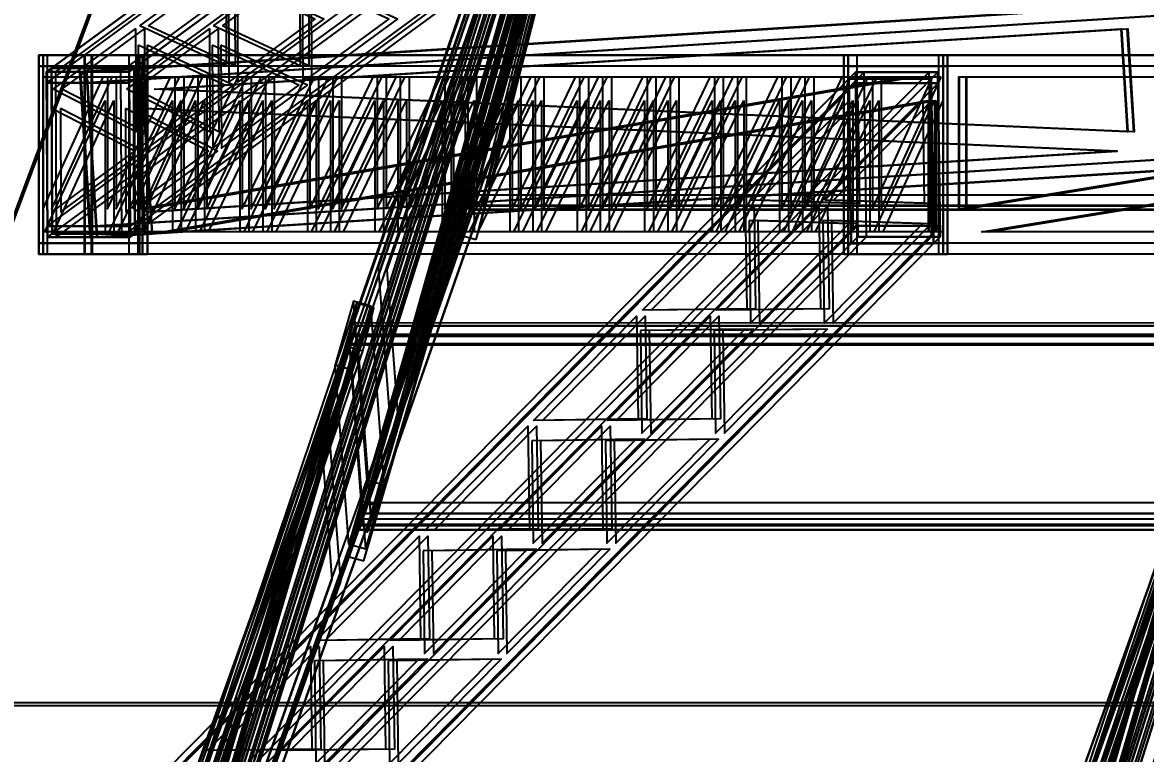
# Model space of a CAD drawing. Header units: millimetres. Extents: x -84906 to 117550, y -3000 to 338000.
# Drawn here: x -27235 to -25205, y 37006 to 38328 of the extents above; entities that cross this region are included whole.
import ezdxf

# ---------------------------------------------------------------- set-up
doc = ezdxf.new("R2010")
doc.units = ezdxf.units.MM
doc.layers.add('D-STR-DIM', color=7, linetype='Continuous', lineweight=13)
doc.layers.add('D-STR-STRC', color=7, linetype='Continuous', lineweight=25)
doc.styles.add('OpenSansCondensed-Light', font='OpenSansCondensed-Light.ttf')
doc.styles.add('TOWER_UNICODE', font='Arial Unicode.ttf')
doc.dimstyles.new('EZDXF', dxfattribs={"dimtxt": 0.25, "dimasz": 0.175, "dimexe": 0.375, "dimexo": 0.125, "dimgap": 0.1, "dimtad": 1, "dimlfac": 100, "dimzin": 12, "dimdsep": 46, "dimtxsty": 'OpenSansCondensed-Light', "dimblk": 'ARCHTICK', "dimcen": 2.5, "dimazin": 3, "dimtfac": 0.5, "dimtmove": 2, "dimatfit": 3})

# ---------------------------------------------------------------- blocks, each defined once
blk = doc.blocks.new('_ARCHTICK')
at = {"color": 0, "linetype": 'BYBLOCK', "const_width": 0.15}
blk.add_lwpolyline([(-0.5, -0.5), (0.5, 0.5)], dxfattribs=at)

msp = doc.modelspace()

# ---------------------------------------------------------------- linework, layer by layer
at = {"layer": 'D-STR-STRC'}
for points in [[(-26621.2, 37461.6), (-25802.5, 40264.8)], [(-26590.4, 37453.1), (-25771.7, 40256.3)], [(-26648.3, 37362.7), (-25829.5, 40165.9)], [(-26617.4, 37354.2), (-25798.7, 40157.4)], [(-27190.9, 38238.6), (-25236.3, 39671.9)], [(-27190.9, 38238.6), (-25236.3, 39671.9)], [(-27131.1, 38238.6), (-4260.1, 39671.9)], [(-27131.1, 38238.6), (-4260.1, 39671.9)], [(-27118.3, 38238.6), (-4247.4, 39671.9)], [(-27118.3, 38238.6), (-4247.4, 39671.9)], [(-27041.5, 38238.6), (-25086.8, 39671.9)], [(-27041.5, 38238.6), (-25086.8, 39671.9)], [(-27241.7, 35728.4), (-26004.9, 39651.3)], [(-27211, 35719.5), (-25974.2, 39642.5)], [(-27190.8, 38218.6), (-25236.1, 39652)], [(-27190.8, 38218.6), (-25236.1, 39652)], [(-27129.9, 38218.6), (-4258.9, 39652)], [(-27129.9, 38218.6), (-4258.9, 39652)], [(-27117.1, 38218.6), (-4246.1, 39652)], [(-27117.1, 38218.6), (-4246.1, 39652)], [(-27041.4, 38218.6), (-25086.7, 39652)], [(-27041.4, 38218.6), (-25086.7, 39652)], [(-26414.7, 38053.3), (-26007.7, 39655.6)], [(-26383.9, 38044.7), (-25976.9, 39647)], [(-24400.3, 39655.7), (-25637.1, 35732.8)], [(-26645, 37763.7), (-26008.9, 39605.4)], [(-26008.9, 39605.4), (-26645, 37763.7)], [(-26650.5, 37744.6), (-26014.3, 39586.2)], [(-26014.3, 39586.2), (-26650.5, 37744.6)], [(-27265, 35641), (-26028.2, 39564)], [(-24423.5, 39568.4), (-25660.3, 35645.4)], [(-27234.2, 35632.2), (-25997.4, 39555.1)], [(-26445.5, 37943.8), (-26038.5, 39546.2)], [(-26414.6, 37935.2), (-26007.7, 39537.6)], [(-27189.4, 37959.1), (-25234.8, 39392.5)], [(-27189.4, 37959.1), (-25234.8, 39392.5)], [(-27113.7, 37959.1), (-4242.8, 39392.5)], [(-27113.7, 37959.1), (-4242.8, 39392.5)], [(-27100.9, 37959.1), (-4230, 39392.5)], [(-27100.9, 37959.1), (-4230, 39392.5)], [(-27040, 37959.1), (-25085.3, 39392.5)], [(-27040, 37959.1), (-25085.3, 39392.5)], [(-27189.3, 37939.2), (-25234.7, 39372.5)], [(-27189.3, 37939.2), (-25234.7, 39372.5)], [(-27112.5, 37939.2), (-4241.5, 39372.5)], [(-27112.5, 37939.2), (-4241.5, 39372.5)], [(-27099.7, 37939.2), (-4228.7, 39372.5)], [(-27099.7, 37939.2), (-4228.7, 39372.5)], [(-27039.9, 37939.2), (-25085.2, 39372.5)], [(-27039.9, 37939.2), (-25085.2, 39372.5)], [(-25742.4, 38268.9), (-27205.1, 38268.9)], [(-27197.3, 38268.9), (-27205.1, 38268.9)], [(-25742.4, 38268.9), (-27205.1, 38268.9)], [(-27197.3, 38268.9), (-27205.1, 38268.9)], [(-8495.9, 38268.9), (-27122.4, 38268.9)], [(-27022.8, 38268.9), (-27122.4, 38268.9)], [(-8495.9, 38268.9), (-27122.4, 38268.9)], [(-27022.8, 38268.9), (-27122.4, 38268.9)], [(-8481.8, 38268.9), (-27108.4, 38268.9)], [(-27008.7, 38268.9), (-27108.4, 38268.9)], [(-8481.8, 38268.9), (-27108.4, 38268.9)], [(-27008.7, 38268.9), (-27108.4, 38268.9)], [(-25563, 38268.9), (-27025.7, 38268.9)], [(-27017.8, 38268.9), (-27025.7, 38268.9)], [(-25563, 38268.9), (-27025.7, 38268.9)], [(-27017.8, 38268.9), (-27025.7, 38268.9)], [(-25742.4, 38268.9), (-25750.2, 38268.9)], [(-25742.4, 38268.9), (-25750.2, 38268.9)], [(-25563, 38268.9), (-25570.8, 38268.9)], [(-25563, 38268.9), (-25570.8, 38268.9)], [(-28086.3, 35848.9), (-25729.3, 38237.8)], [(-28086.3, 35848.9), (-25729.3, 38237.8)], [(-27937.4, 35848.9), (-25580.4, 38237.8)], [(-27937.4, 35848.9), (-25580.4, 38237.8)], [(-25742.4, 38248.9), (-27205.1, 38248.9)], [(-25742.4, 38248.9), (-27205.1, 38248.9)], [(-27190.9, 38238.6), (-27182.4, 38244.8)], [(-27190.9, 38238.6), (-27182.4, 38244.8)], [(-27131.1, 38238.6), (-27031.7, 38244.8)], [(-27131.1, 38238.6), (-27031.7, 38244.8)], [(-8495.9, 38248.9), (-27122.4, 38248.9)], [(-8495.9, 38248.9), (-27122.4, 38248.9)], [(-27118.3, 38238.6), (-27018.9, 38244.8)], [(-27118.3, 38238.6), (-27018.9, 38244.8)], [(-8481.8, 38248.9), (-27108.4, 38248.9)], [(-8481.8, 38248.9), (-27108.4, 38248.9)], [(-27041.5, 38238.6), (-27033, 38244.8)], [(-27041.5, 38238.6), (-27033, 38244.8)], [(-25563, 38248.9), (-27025.7, 38248.9)], [(-25563, 38248.9), (-27025.7, 38248.9)], [(-25741.2, 38225.7), (-25729.3, 38237.8)], [(-25741.2, 38225.7), (-25729.3, 38237.8)], [(-25592.3, 38225.7), (-25580.4, 38237.8)], [(-25592.3, 38225.7), (-25580.4, 38237.8)], [(-28086, 35829.1), (-25729, 38217.9)], [(-28086, 35829.1), (-25729, 38217.9)], [(-27937.1, 35829.1), (-25580.1, 38217.9)], [(-27937.1, 35829.1), (-25580.1, 38217.9)], [(-26621.7, 37429.3), (-26417, 38015.7)], [(-26417, 38015.7), (-26621.7, 37429.3)], [(-26627, 37410), (-26422.4, 37996.4)], [(-26422.4, 37996.4), (-26627, 37410)], [(-26424.6, 37988.7), (-26421.7, 37997.1)], [(-26421.7, 37997.1), (-26424.2, 37989.9)], [(-28082.2, 35570.9), (-25725.3, 37959.8)], [(-28082.2, 35570.9), (-25725.3, 37959.8)], [(-27933.3, 35570.9), (-25576.4, 37959.8)], [(-27933.3, 35570.9), (-25576.4, 37959.8)], [(-28081.9, 35551.1), (-25725, 37940)], [(-28081.9, 35551.1), (-25725, 37940)], [(-27933, 35551.1), (-25576.1, 37940)], [(-27933, 35551.1), (-25576.1, 37940)], [(-27189.3, 37939.2), (-27180.8, 37945.4)], [(-27189.3, 37939.2), (-27180.8, 37945.4)], [(-27112.5, 37939.2), (-27013, 37945.4)], [(-27112.5, 37939.2), (-27013, 37945.4)], [(-27099.7, 37939.2), (-27000.3, 37945.4)], [(-27099.7, 37939.2), (-27000.3, 37945.4)], [(-27039.9, 37939.2), (-27031.4, 37945.4)], [(-27039.9, 37939.2), (-27031.4, 37945.4)], [(-25736.9, 37927.9), (-25725, 37940)], [(-25736.9, 37927.9), (-25725, 37940)], [(-25588, 37927.9), (-25576.1, 37940)], [(-25588, 37927.9), (-25576.1, 37940)], [(-25742.4, 37928.9), (-27205.1, 37928.9)], [(-25742.4, 37928.9), (-27205.1, 37928.9)], [(-8495.9, 37928.9), (-27122.4, 37928.9)], [(-8495.9, 37928.9), (-27122.4, 37928.9)], [(-8481.8, 37928.9), (-27108.4, 37928.9)], [(-8481.8, 37928.9), (-27108.4, 37928.9)], [(-25563, 37928.9), (-27025.7, 37928.9)], [(-25563, 37928.9), (-27025.7, 37928.9)], [(-25742.4, 37908.9), (-27205.1, 37908.9)], [(-27197.3, 37908.9), (-27205.1, 37908.9)], [(-25742.4, 37908.9), (-27205.1, 37908.9)], [(-27197.3, 37908.9), (-27205.1, 37908.9)], [(-8495.9, 37908.9), (-27122.4, 37908.9)], [(-27022.8, 37908.9), (-27122.4, 37908.9)], [(-8495.9, 37908.9), (-27122.4, 37908.9)], [(-27022.8, 37908.9), (-27122.4, 37908.9)], [(-8481.8, 37908.9), (-27108.4, 37908.9)], [(-27008.7, 37908.9), (-27108.4, 37908.9)], [(-8481.8, 37908.9), (-27108.4, 37908.9)], [(-27008.7, 37908.9), (-27108.4, 37908.9)], [(-25563, 37908.9), (-27025.7, 37908.9)], [(-27017.8, 37908.9), (-27025.7, 37908.9)], [(-25563, 37908.9), (-27025.7, 37908.9)], [(-27017.8, 37908.9), (-27025.7, 37908.9)], [(-25742.4, 37908.9), (-25750.2, 37908.9)], [(-25742.4, 37908.9), (-25750.2, 37908.9)], [(-25563, 37908.9), (-25570.8, 37908.9)], [(-25563, 37908.9), (-25570.8, 37908.9)], [(-28302.6, 32851.3), (-26630.5, 37820.1)], [(-28272, 32842.1), (-26599.8, 37810.9)], [(-25025.8, 37824.7), (-26697.9, 32855.9)], [(-24995.1, 37815.5), (-26667.3, 32846.7)], [(-26611.6, 37499.6), (-26636.1, 37823.5)], [(-26580.8, 37490.7), (-26605.3, 37814.7)], [(-27733.9, 34714.6), (-26632.7, 37779.3)], [(-26632.7, 37779.3), (-27733.9, 34714.6)], [(-26644.6, 37762.9), (-26637.2, 37784.1)], [(-26637.2, 37784.1), (-26644.6, 37762.9)], [(-26643.6, 37746.7), (-26632.2, 37778.5)], [(-26632.2, 37778.5), (-26643.6, 37746.7)], [(-26113.9, 34714.6), (-25012.7, 37779.3)], [(-25012.7, 37779.3), (-26113.9, 34714.6)], [(-27739.6, 34695.5), (-26638.3, 37760.3)], [(-26638.3, 37760.3), (-27739.6, 34695.5)], [(-26119.6, 34695.5), (-25018.3, 37760.3)], [(-25018.3, 37760.3), (-26119.6, 34695.5)], [(-28322.4, 32774.3), (-26650.2, 37743.2)], [(-28291.8, 32765.1), (-26619.6, 37733.9)], [(-25045.5, 37747.8), (-26717.7, 32778.9)], [(-25014.9, 37738.5), (-26687.1, 32769.7)], [(-26644.8, 37384.5), (-26669.3, 37708.4)], [(-26614.1, 37375.6), (-26638.6, 37699.6)], [(-27240.1, 35701.7), (-26615.1, 37459)], [(-26615.1, 37459), (-27240.1, 35701.7)], [(-27245.7, 35682.5), (-26620.5, 37439.8)], [(-26620.5, 37439.8), (-27245.7, 35682.5)], [(-26627, 37420.3), (-26619.8, 37440.5)], [(-26619.8, 37440.5), (-26627, 37420.3)], [(-26626.3, 37410.7), (-26623.8, 37417.9)], [(-26623.8, 37417.9), (-26626.3, 37410.7)]]:
    msp.add_lwpolyline(points, dxfattribs=at)
for points in [[(-26627, 37410), (-26015.4, 39598.7), (-25808.3, 40213.2)], [(-26627, 37410), (-25808.3, 40213.2), (-26422.4, 37996.4)], [(-26611.6, 37405.8), (-25792.9, 40209), (-26407, 37992.1)], [(-26611.6, 37405.7), (-26000, 39594.4), (-25792.9, 40208.9)], [(-26422.4, 37996.4), (-25808.3, 40213.2), (-26015.4, 39598.7)], [(-26421.7, 37997.1), (-24802.8, 37997.3), (-24189, 40212.5), (-25807.9, 40212.3)], [(-26421.7, 37997.1), (-24802.8, 37997.3), (-24189, 40212.5), (-25807.9, 40212.3)], [(-26407, 37992.1), (-25792.9, 40209), (-26000, 39594.5)], [(-26424.6, 37988.7), (-24805.7, 37988.9), (-24192, 40203.8), (-25810.9, 40203.5)], [(-26424.2, 37989.9), (-24805.3, 37990.1), (-24191.6, 40205), (-25810.4, 40204.8)], [(-26356.2, 38240.1), (-25864.3, 40016), (-26030.2, 39523.8)], [(-26340.8, 38235.8), (-25848.9, 40011.8), (-26014.8, 39519.5)], [(-27953.3, 36097.4), (-24894.3, 36097.4), (-23521, 39960.7), (-26511.5, 39960.7)], [(-27953.3, 36092.1), (-24894.3, 36092.1), (-23521, 39955.3), (-26511.5, 39955.3)], [(-24536.9, 37097.5), (-27578.1, 37097.5), (-26511.4, 39955.8), (-23520.9, 39955.8)], [(-24536.9, 37091.9), (-27578.1, 37091.9), (-26511.4, 39950.2), (-23520.9, 39950.2)], [(-26540.8, 37713.8), (-26056.5, 39447.1), (-25892.5, 39933.7)], [(-26525.4, 37709.5), (-26041.1, 39442.8), (-25877.1, 39929.4)], [(-26544.1, 37683.5), (-25894.1, 39909.3), (-26381.6, 38149.1)], [(-26528.7, 37679.3), (-25878.7, 39905), (-26366.2, 38144.8)], [(-27190.9, 38238.6), (-27189.3, 37939.2), (-25234.7, 39372.5), (-25236.3, 39671.9)], [(-27190.9, 38238.6), (-27189.3, 37939.2), (-25234.7, 39372.5), (-25236.3, 39671.9)], [(-27175, 38238.6), (-27173.4, 37939.2), (-25218.7, 39372.5), (-25220.3, 39671.9)], [(-27175, 38238.6), (-27173.4, 37939.2), (-25218.7, 39372.5), (-25220.3, 39671.9)], [(-27131.1, 38238.6), (-27112.5, 37939.2), (-4241.5, 39372.5), (-4260.1, 39671.9)], [(-27131.1, 38238.6), (-27112.5, 37939.2), (-4241.5, 39372.5), (-4260.1, 39671.9)], [(-27129.7, 38238.6), (-27111.1, 37939.2), (-4240.2, 39372.5), (-4258.8, 39671.9)], [(-27129.7, 38238.6), (-27111.1, 37939.2), (-4240.2, 39372.5), (-4258.8, 39671.9)], [(-27119.7, 38238.6), (-27101.1, 37939.2), (-4230.1, 39372.5), (-4248.7, 39671.9)], [(-27119.7, 38238.6), (-27101.1, 37939.2), (-4230.1, 39372.5), (-4248.7, 39671.9)], [(-27118.3, 38238.6), (-27099.7, 37939.2), (-4228.7, 39372.5), (-4247.4, 39671.9)], [(-27118.3, 38238.6), (-27099.7, 37939.2), (-4228.7, 39372.5), (-4247.4, 39671.9)], [(-27057.4, 38238.6), (-27055.8, 37939.2), (-25101.1, 39372.5), (-25102.7, 39671.9)], [(-27057.4, 38238.6), (-27055.8, 37939.2), (-25101.1, 39372.5), (-25102.7, 39671.9)], [(-27041.5, 38238.6), (-27039.9, 37939.2), (-25085.2, 39372.5), (-25086.8, 39671.9)], [(-27041.5, 38238.6), (-27039.9, 37939.2), (-25085.2, 39372.5), (-25086.8, 39671.9)], [(-27245.7, 35682.5), (-26645, 37763.7), (-26008.9, 39605.4)], [(-27245.7, 35682.5), (-26008.9, 39605.4), (-26620.5, 37439.8)], [(-27230.3, 35678.1), (-25993.5, 39601.1), (-26605.1, 37435.4)], [(-27230.3, 35678), (-26629.6, 37759.3), (-25993.5, 39601)], [(-26620.5, 37439.8), (-26008.9, 39605.4), (-26645, 37763.7)], [(-26605.1, 37435.4), (-25993.5, 39601.1), (-26629.6, 37759.4)], [(-26422.4, 37996.4), (-26015.4, 39598.7), (-26627, 37410)], [(-26626.3, 37410.7), (-25007.5, 37411), (-24396.1, 39598), (-26015, 39597.8)], [(-26626.3, 37410.7), (-25007.5, 37411), (-24396.1, 39598), (-26015, 39597.8)], [(-26623.8, 37417.9), (-25005, 37418.1), (-24393.6, 39605.6), (-26012.4, 39605.4)], [(-26623.8, 37417.9), (-25005, 37418.1), (-24393.6, 39605.6), (-26012.4, 39605.4)], [(-26619.8, 37440.5), (-25000.9, 37440.7), (-24389.6, 39604.7), (-26008.4, 39604.5)], [(-26619.8, 37440.5), (-25000.9, 37440.7), (-24389.6, 39604.7), (-26008.4, 39604.5)], [(-24404.3, 39609.8), (-25015.9, 37444.2), (-25641.1, 35686.9)], [(-24404.2, 39609.9), (-25641, 35686.9), (-25040.4, 37768.2)], [(-24388.9, 39605.4), (-25000.5, 37439.8), (-25625.7, 35682.5)], [(-24388.9, 39605.4), (-25625.7, 35682.5), (-25025, 37763.7)], [(-26627, 37420.3), (-25008.1, 37420.5), (-24396.9, 39583.5), (-26015.8, 39583.3)], [(-26627, 37420.3), (-25008.1, 37420.5), (-24396.9, 39583.5), (-26015.8, 39583.3)], [(-26407, 37992.1), (-26000, 39594.4), (-26611.6, 37405.7)], [(-26572.2, 37625.8), (-26083.3, 39356.8), (-26591.8, 37884.7)], [(-26407.2, 38074.6), (-26082, 39355.1), (-26570.8, 37606)], [(-26556.8, 37621.4), (-26067.9, 39352.4), (-26576.4, 37880.3)], [(-26391.8, 38070.3), (-26066.5, 39350.8), (-26555.4, 37601.7)], [(-27079.4, 36187.1), (-26115.2, 39245.4), (-26592.1, 37557.1)], [(-27064.1, 36182.7), (-26099.8, 39241), (-26576.7, 37552.7)], [(-24510.6, 39249.8), (-24987.5, 37561.4), (-25474.8, 36191.4)], [(-27138.3, 36041.5), (-26674.3, 37649), (-26183, 39071.5)], [(-24578.3, 39076), (-25533.6, 36045.9), (-25069.7, 37653.5)], [(-24563, 39071.5), (-25518.3, 36041.5), (-25054.3, 37649)], [(-27122.9, 36037), (-26659, 37644.6), (-26167.6, 39067.1)], [(-27022.7, 38321.9), (-26867.3, 38435.9), (-26866.3, 38249.2)], [(-27022.7, 38321.9), (-26867.3, 38435.9), (-26866.3, 38249.2)], [(-27006.7, 38321.9), (-26851.3, 38435.9), (-26850.3, 38249.2)], [(-27006.7, 38321.9), (-26851.3, 38435.9), (-26850.3, 38249.2)], [(-26889.2, 38321.9), (-26733.8, 38435.9), (-26732.8, 38249.2)], [(-26889.2, 38321.9), (-26733.8, 38435.9), (-26732.8, 38249.2)], [(-26873.2, 38321.9), (-26717.8, 38435.9), (-26716.8, 38249.2)], [(-26873.2, 38321.9), (-26717.8, 38435.9), (-26716.8, 38249.2)], [(-26862.4, 38406.3), (-26861.4, 38219.7), (-26706, 38333.7)], [(-26862.4, 38406.3), (-26861.4, 38219.7), (-26706, 38333.7)], [(-26846.5, 38406.3), (-26845.5, 38219.7), (-26690.1, 38333.7)], [(-26846.5, 38406.3), (-26845.5, 38219.7), (-26690.1, 38333.7)], [(-26728.9, 38406.3), (-26727.9, 38219.7), (-26572.5, 38333.7)], [(-26728.9, 38406.3), (-26727.9, 38219.7), (-26572.5, 38333.7)], [(-26713, 38406.3), (-26712, 38219.7), (-26556.6, 38333.7)], [(-26713, 38406.3), (-26712, 38219.7), (-26556.6, 38333.7)], [(-27179.4, 38207), (-27030.2, 38316.4), (-27029.2, 38129.8)], [(-27179.4, 38207), (-27030.2, 38316.4), (-27029.2, 38129.8)], [(-27163.5, 38207), (-27014.2, 38316.4), (-27013.2, 38129.8)], [(-27163.5, 38207), (-27014.2, 38316.4), (-27013.2, 38129.8)], [(-27045.9, 38207), (-26896.6, 38316.4), (-26895.7, 38129.8)], [(-27045.9, 38207), (-26896.6, 38316.4), (-26895.7, 38129.8)], [(-27030, 38207), (-26880.7, 38316.4), (-26879.7, 38129.8)], [(-27030, 38207), (-26880.7, 38316.4), (-26879.7, 38129.8)], [(-26996.4, 38207), (-25250, 38316.4), (-25238.4, 38129.8)], [(-26996.4, 38207), (-25250, 38316.4), (-25238.4, 38129.8)], [(-26995, 38207), (-25248.7, 38316.4), (-25237.1, 38129.8)], [(-26995, 38207), (-25248.7, 38316.4), (-25237.1, 38129.8)], [(-26984.9, 38207), (-25238.6, 38316.4), (-25227, 38129.8)], [(-26984.9, 38207), (-25238.6, 38316.4), (-25227, 38129.8)], [(-26983.6, 38207), (-25237.3, 38316.4), (-25225.7, 38129.8)], [(-26983.6, 38207), (-25237.3, 38316.4), (-25225.7, 38129.8)], [(-27025.3, 38286.9), (-27024.3, 38100.3), (-26868.9, 38214.2)], [(-27025.3, 38286.9), (-27024.3, 38100.3), (-26868.9, 38214.2)], [(-27009.4, 38286.9), (-27008.4, 38100.3), (-26853, 38214.2)], [(-27009.4, 38286.9), (-27008.4, 38100.3), (-26853, 38214.2)], [(-26891.8, 38286.9), (-26890.8, 38100.3), (-26735.4, 38214.2)], [(-26891.8, 38286.9), (-26890.8, 38100.3), (-26735.4, 38214.2)], [(-26875.9, 38286.9), (-26874.9, 38100.3), (-26719.5, 38214.2)], [(-26875.9, 38286.9), (-26874.9, 38100.3), (-26719.5, 38214.2)], [(-27205.1, 38268.9), (-27025.7, 38268.9), (-27025.7, 38248.9), (-27205.1, 38248.9)], [(-25742.4, 38268.9), (-25742.4, 37908.9), (-27205.1, 37908.9), (-27205.1, 38268.9)], [(-27205.1, 38268.9), (-27025.7, 38268.9), (-27025.7, 37908.9), (-27205.1, 37908.9)], [(-27025.7, 38268.9), (-27205.1, 38268.9), (-27205.1, 38248.9), (-27025.7, 38248.9)], [(-25742.4, 38268.9), (-25742.4, 37908.9), (-27205.1, 37908.9), (-27205.1, 38268.9)], [(-27025.7, 38268.9), (-27205.1, 38268.9), (-27205.1, 37908.9), (-27025.7, 37908.9)], [(-27197.3, 38268.9), (-27017.8, 38268.9), (-27017.8, 37908.9), (-27197.3, 37908.9)], [(-27017.8, 38268.9), (-27197.3, 38268.9), (-27197.3, 37908.9), (-27017.8, 37908.9)], [(-25726.5, 38268.9), (-25726.5, 37908.9), (-27189.2, 37908.9), (-27189.2, 38268.9)], [(-25726.5, 38268.9), (-25726.5, 37908.9), (-27189.2, 37908.9), (-27189.2, 38268.9)], [(-27108.4, 38268.9), (-27122.4, 38268.9), (-27122.4, 38248.9), (-27108.4, 38248.9)], [(-8495.9, 38268.9), (-8495.9, 37908.9), (-27122.4, 37908.9), (-27122.4, 38268.9)], [(-27108.4, 38268.9), (-27122.4, 38268.9), (-27122.4, 37908.9), (-27108.4, 37908.9)], [(-27122.4, 38268.9), (-27108.4, 38268.9), (-27108.4, 38248.9), (-27122.4, 38248.9)], [(-8495.9, 38268.9), (-8495.9, 37908.9), (-27122.4, 37908.9), (-27122.4, 38268.9)], [(-27122.4, 38268.9), (-27108.4, 38268.9), (-27108.4, 37908.9), (-27122.4, 37908.9)], [(-8494.7, 38268.9), (-8494.7, 37908.9), (-27121.2, 37908.9), (-27121.2, 38268.9)], [(-8494.7, 38268.9), (-8494.7, 37908.9), (-27121.2, 37908.9), (-27121.2, 38268.9)], [(-8483.1, 38268.9), (-8483.1, 37908.9), (-27109.6, 37908.9), (-27109.6, 38268.9)], [(-8483.1, 38268.9), (-8483.1, 37908.9), (-27109.6, 37908.9), (-27109.6, 38268.9)], [(-8481.8, 38268.9), (-8481.8, 37908.9), (-27108.4, 37908.9), (-27108.4, 38268.9)], [(-8481.8, 38268.9), (-8481.8, 37908.9), (-27108.4, 37908.9), (-27108.4, 38268.9)], [(-25578.9, 38268.9), (-25578.9, 37908.9), (-27041.6, 37908.9), (-27041.6, 38268.9)], [(-25578.9, 38268.9), (-25578.9, 37908.9), (-27041.6, 37908.9), (-27041.6, 38268.9)], [(-25563, 38268.9), (-25563, 37908.9), (-27025.7, 37908.9), (-27025.7, 38268.9)], [(-25563, 38268.9), (-25563, 37908.9), (-27025.7, 37908.9), (-27025.7, 38268.9)], [(-27008.7, 38268.9), (-27022.8, 38268.9), (-27022.8, 37908.9), (-27008.7, 37908.9)], [(-27022.8, 38268.9), (-27008.7, 38268.9), (-27008.7, 37908.9), (-27022.8, 37908.9)], [(-25750.2, 38268.9), (-25570.8, 38268.9), (-25570.8, 37908.9), (-25750.2, 37908.9)], [(-25570.8, 38268.9), (-25750.2, 38268.9), (-25750.2, 37908.9), (-25570.8, 37908.9)], [(-25742.4, 38268.9), (-25563, 38268.9), (-25563, 38248.9), (-25742.4, 38248.9)], [(-25742.4, 38268.9), (-25563, 38268.9), (-25563, 37908.9), (-25742.4, 37908.9)], [(-25563, 38268.9), (-25742.4, 38268.9), (-25742.4, 38248.9), (-25563, 38248.9)], [(-25563, 38268.9), (-25742.4, 38268.9), (-25742.4, 37908.9), (-25563, 37908.9)], [(-28086.3, 35848.9), (-28081.9, 35551.1), (-25725, 37940), (-25729.3, 38237.8)], [(-28086.3, 35848.9), (-28081.9, 35551.1), (-25725, 37940), (-25729.3, 38237.8)], [(-28070.4, 35848.9), (-28066.1, 35551.1), (-25709.1, 37940), (-25713.4, 38237.8)], [(-28070.4, 35848.9), (-28066.1, 35551.1), (-25709.1, 37940), (-25713.4, 38237.8)], [(-27953.2, 35848.9), (-27948.9, 35551.1), (-25591.9, 37940), (-25596.3, 38237.8)], [(-27953.2, 35848.9), (-27948.9, 35551.1), (-25591.9, 37940), (-25596.3, 38237.8)], [(-27937.4, 35848.9), (-27933, 35551.1), (-25576.1, 37940), (-25580.4, 38237.8)], [(-27937.4, 35848.9), (-27933, 35551.1), (-25576.1, 37940), (-25580.4, 38237.8)], [(-27041.5, 38238.6), (-27190.9, 38238.6), (-27190.8, 38218.6), (-27041.4, 38218.6)], [(-27041.5, 38238.6), (-27190.9, 38238.6), (-27189.3, 37939.2), (-27039.9, 37939.2)], [(-27190.9, 38238.6), (-27041.5, 38238.6), (-27041.4, 38218.6), (-27190.8, 38218.6)], [(-27190.9, 38238.6), (-27041.5, 38238.6), (-27039.9, 37939.2), (-27189.3, 37939.2)], [(-27033, 38244.8), (-27182.4, 38244.8), (-27180.8, 37945.4), (-27031.4, 37945.4)], [(-27182.4, 38244.8), (-27033, 38244.8), (-27031.4, 37945.4), (-27180.8, 37945.4)], [(-27131.1, 38238.6), (-27118.3, 38238.6), (-27117.1, 38218.6), (-27129.9, 38218.6)], [(-27131.1, 38238.6), (-27118.3, 38238.6), (-27099.7, 37939.2), (-27112.5, 37939.2)], [(-27118.3, 38238.6), (-27131.1, 38238.6), (-27129.9, 38218.6), (-27117.1, 38218.6)], [(-27118.3, 38238.6), (-27131.1, 38238.6), (-27112.5, 37939.2), (-27099.7, 37939.2)], [(-27031.7, 38244.8), (-27018.9, 38244.8), (-27000.3, 37945.4), (-27013, 37945.4)], [(-27018.9, 38244.8), (-27031.7, 38244.8), (-27013, 37945.4), (-27000.3, 37945.4)], [(-25580.4, 38237.8), (-25729.3, 38237.8), (-25729, 38217.9), (-25580.1, 38217.9)], [(-25580.4, 38237.8), (-25729.3, 38237.8), (-25725, 37940), (-25576.1, 37940)], [(-25729.3, 38237.8), (-25580.4, 38237.8), (-25580.1, 38217.9), (-25729, 38217.9)], [(-25729.3, 38237.8), (-25580.4, 38237.8), (-25576.1, 37940), (-25725, 37940)], [(-27088.7, 38228.9), (-27197.3, 38228.9), (-27197.3, 37990.9)], [(-27088.7, 38228.9), (-27197.3, 38228.9), (-27197.3, 37990.9)], [(-27072.7, 38228.9), (-27181.3, 38228.9), (-27181.3, 37990.9)], [(-27072.7, 38228.9), (-27181.3, 38228.9), (-27181.3, 37990.9)], [(-26966.8, 38228.9), (-27081.1, 38228.9), (-27081.1, 37990.9)], [(-26966.8, 38228.9), (-27081.1, 38228.9), (-27081.1, 37990.9)], [(-26950.8, 38228.9), (-27065.1, 38228.9), (-27065.1, 37990.9)], [(-26950.8, 38228.9), (-27065.1, 38228.9), (-27065.1, 37990.9)], [(-26925.2, 38228.9), (-27033.8, 38228.9), (-27033.8, 37990.9)], [(-26925.2, 38228.9), (-27033.8, 38228.9), (-27033.8, 37990.9)], [(-25639.5, 38228.9), (-27022.8, 38228.9), (-27022.8, 37990.9)], [(-25639.5, 38228.9), (-27022.8, 38228.9), (-27022.8, 37990.9)], [(-25638.3, 38228.9), (-27021.5, 38228.9), (-27021.5, 37990.9)], [(-25638.3, 38228.9), (-27021.5, 38228.9), (-27021.5, 37990.9)], [(-26909.2, 38228.9), (-27017.8, 38228.9), (-27017.8, 37990.9)], [(-26909.2, 38228.9), (-27017.8, 38228.9), (-27017.8, 37990.9)], [(-25626.7, 38228.9), (-27009.9, 38228.9), (-27009.9, 37990.9)], [(-25626.7, 38228.9), (-27009.9, 38228.9), (-27009.9, 37990.9)], [(-25625.4, 38228.9), (-27008.7, 38228.9), (-27008.7, 37990.9)], [(-25625.4, 38228.9), (-27008.7, 38228.9), (-27008.7, 37990.9)], [(-26844.9, 38228.9), (-26959.2, 38228.9), (-26959.2, 37990.9)], [(-26844.9, 38228.9), (-26959.2, 38228.9), (-26959.2, 37990.9)], [(-26828.9, 38228.9), (-26943.2, 38228.9), (-26943.2, 37990.9)], [(-26828.9, 38228.9), (-26943.2, 38228.9), (-26943.2, 37990.9)], [(-26803.3, 38228.9), (-26917.6, 38228.9), (-26917.6, 37990.9)], [(-26803.3, 38228.9), (-26917.6, 38228.9), (-26917.6, 37990.9)], [(-26787.3, 38228.9), (-26901.6, 38228.9), (-26901.6, 37990.9)], [(-26787.3, 38228.9), (-26901.6, 38228.9), (-26901.6, 37990.9)], [(-26723, 38228.9), (-26837.3, 38228.9), (-26837.3, 37990.9)], [(-26723, 38228.9), (-26837.3, 38228.9), (-26837.3, 37990.9)], [(-26707, 38228.9), (-26821.3, 38228.9), (-26821.3, 37990.9)], [(-26707, 38228.9), (-26821.3, 38228.9), (-26821.3, 37990.9)], [(-26681.4, 38228.9), (-26795.7, 38228.9), (-26795.7, 37990.9)], [(-26681.4, 38228.9), (-26795.7, 38228.9), (-26795.7, 37990.9)], [(-26665.4, 38228.9), (-26779.7, 38228.9), (-26779.7, 37990.9)], [(-26665.4, 38228.9), (-26779.7, 38228.9), (-26779.7, 37990.9)], [(-26601.1, 38228.9), (-26715.4, 38228.9), (-26715.4, 37990.9)], [(-26601.1, 38228.9), (-26715.4, 38228.9), (-26715.4, 37990.9)], [(-26585.1, 38228.9), (-26699.4, 38228.9), (-26699.4, 37990.9)], [(-26585.1, 38228.9), (-26699.4, 38228.9), (-26699.4, 37990.9)], [(-26559.5, 38228.9), (-26673.8, 38228.9), (-26673.8, 37990.9)], [(-26559.5, 38228.9), (-26673.8, 38228.9), (-26673.8, 37990.9)], [(-26543.5, 38228.9), (-26657.8, 38228.9), (-26657.8, 37990.9)], [(-26543.5, 38228.9), (-26657.8, 38228.9), (-26657.8, 37990.9)], [(-26479.2, 38228.9), (-26593.5, 38228.9), (-26593.5, 37990.9)], [(-26479.2, 38228.9), (-26593.5, 38228.9), (-26593.5, 37990.9)], [(-26463.3, 38228.9), (-26577.6, 38228.9), (-26577.6, 37990.9)], [(-26463.3, 38228.9), (-26577.6, 38228.9), (-26577.6, 37990.9)], [(-26437.6, 38228.9), (-26551.9, 38228.9), (-26551.9, 37990.9)], [(-26437.6, 38228.9), (-26551.9, 38228.9), (-26551.9, 37990.9)], [(-26421.7, 38228.9), (-26536, 38228.9), (-26536, 37990.9)], [(-26421.7, 38228.9), (-26536, 38228.9), (-26536, 37990.9)], [(-26357.3, 38228.9), (-26471.6, 38228.9), (-26471.6, 37990.9)], [(-26357.3, 38228.9), (-26471.6, 38228.9), (-26471.6, 37990.9)], [(-26341.4, 38228.9), (-26455.7, 38228.9), (-26455.7, 37990.9)], [(-26341.4, 38228.9), (-26455.7, 38228.9), (-26455.7, 37990.9)], [(-26315.7, 38228.9), (-26430, 38228.9), (-26430, 37990.9)], [(-26315.7, 38228.9), (-26430, 38228.9), (-26430, 37990.9)], [(-26299.8, 38228.9), (-26414.1, 38228.9), (-26414.1, 37990.9)], [(-26299.8, 38228.9), (-26414.1, 38228.9), (-26414.1, 37990.9)], [(-26235.4, 38228.9), (-26349.7, 38228.9), (-26349.7, 37990.9)], [(-26235.4, 38228.9), (-26349.7, 38228.9), (-26349.7, 37990.9)], [(-26219.5, 38228.9), (-26333.8, 38228.9), (-26333.8, 37990.9)], [(-26219.5, 38228.9), (-26333.8, 38228.9), (-26333.8, 37990.9)], [(-26193.8, 38228.9), (-26308.1, 38228.9), (-26308.1, 37990.9)], [(-26193.8, 38228.9), (-26308.1, 38228.9), (-26308.1, 37990.9)], [(-26177.9, 38228.9), (-26292.2, 38228.9), (-26292.2, 37990.9)], [(-26177.9, 38228.9), (-26292.2, 38228.9), (-26292.2, 37990.9)], [(-26113.5, 38228.9), (-26227.8, 38228.9), (-26227.8, 37990.9)], [(-26113.5, 38228.9), (-26227.8, 38228.9), (-26227.8, 37990.9)], [(-26097.6, 38228.9), (-26211.9, 38228.9), (-26211.9, 37990.9)], [(-26097.6, 38228.9), (-26211.9, 38228.9), (-26211.9, 37990.9)], [(-26071.9, 38228.9), (-26186.2, 38228.9), (-26186.2, 37990.9)], [(-26071.9, 38228.9), (-26186.2, 38228.9), (-26186.2, 37990.9)], [(-26056, 38228.9), (-26170.3, 38228.9), (-26170.3, 37990.9)], [(-26056, 38228.9), (-26170.3, 38228.9), (-26170.3, 37990.9)], [(-25991.6, 38228.9), (-26105.9, 38228.9), (-26105.9, 37990.9)], [(-25991.6, 38228.9), (-26105.9, 38228.9), (-26105.9, 37990.9)], [(-25975.7, 38228.9), (-26090, 38228.9), (-26090, 37990.9)], [(-25975.7, 38228.9), (-26090, 38228.9), (-26090, 37990.9)], [(-25950, 38228.9), (-26064.3, 38228.9), (-26064.3, 37990.9)], [(-25950, 38228.9), (-26064.3, 38228.9), (-26064.3, 37990.9)], [(-25934.1, 38228.9), (-26048.4, 38228.9), (-26048.4, 37990.9)], [(-25934.1, 38228.9), (-26048.4, 38228.9), (-26048.4, 37990.9)], [(-25869.7, 38228.9), (-25984, 38228.9), (-25984, 37990.9)], [(-25869.7, 38228.9), (-25984, 38228.9), (-25984, 37990.9)], [(-25853.8, 38228.9), (-25968.1, 38228.9), (-25968.1, 37990.9)], [(-25853.8, 38228.9), (-25968.1, 38228.9), (-25968.1, 37990.9)], [(-25828.1, 38228.9), (-25942.4, 38228.9), (-25942.4, 37990.9)], [(-25828.1, 38228.9), (-25942.4, 38228.9), (-25942.4, 37990.9)], [(-25812.2, 38228.9), (-25926.5, 38228.9), (-25926.5, 37990.9)], [(-25812.2, 38228.9), (-25926.5, 38228.9), (-25926.5, 37990.9)], [(-25753.5, 38228.9), (-25862.2, 38228.9), (-25862.2, 37990.9)], [(-25753.5, 38228.9), (-25862.2, 38228.9), (-25862.2, 37990.9)], [(-25737.6, 38228.9), (-25846.2, 38228.9), (-25846.2, 37990.9)], [(-25737.6, 38228.9), (-25846.2, 38228.9), (-25846.2, 37990.9)], [(-25706.2, 38228.9), (-25820.5, 38228.9), (-25820.5, 37990.9)], [(-25706.2, 38228.9), (-25820.5, 38228.9), (-25820.5, 37990.9)], [(-25690.3, 38228.9), (-25804.6, 38228.9), (-25804.6, 37990.9)], [(-25690.3, 38228.9), (-25804.6, 38228.9), (-25804.6, 37990.9)], [(-25592.3, 38225.7), (-25741.2, 38225.7), (-25736.9, 37927.9), (-25588, 37927.9)], [(-25741.2, 38225.7), (-25592.3, 38225.7), (-25588, 37927.9), (-25736.9, 37927.9)], [(-25590, 38228.9), (-25698.7, 38228.9), (-25698.7, 37990.9)], [(-25590, 38228.9), (-25698.7, 38228.9), (-25698.7, 37990.9)], [(-25574.1, 38228.9), (-25682.7, 38228.9), (-25682.7, 37990.9)], [(-25574.1, 38228.9), (-25682.7, 38228.9), (-25682.7, 37990.9)], [(-24087.3, 38228.9), (-25542.8, 38228.9), (-25542.8, 37990.9)], [(-24087.3, 38228.9), (-25542.8, 38228.9), (-25542.8, 37990.9)], [(-24086.1, 38228.9), (-25541.6, 38228.9), (-25541.6, 37990.9)], [(-24086.1, 38228.9), (-25541.6, 38228.9), (-25541.6, 37990.9)], [(-24074.5, 38228.9), (-25530, 38228.9), (-25530, 37990.9)], [(-24074.5, 38228.9), (-25530, 38228.9), (-25530, 37990.9)], [(-24073.2, 38228.9), (-25528.7, 38228.9), (-25528.7, 37990.9)], [(-24073.2, 38228.9), (-25528.7, 38228.9), (-25528.7, 37990.9)], [(-27085.4, 38186.9), (-27085.4, 37948.9), (-27194, 37948.9)], [(-27085.4, 38186.9), (-27085.4, 37948.9), (-27194, 37948.9)], [(-27069.4, 38186.9), (-27069.4, 37948.9), (-27178.1, 37948.9)], [(-27069.4, 38186.9), (-27069.4, 37948.9), (-27178.1, 37948.9)], [(-26963.5, 38186.9), (-26963.5, 37948.9), (-27077.8, 37948.9)], [(-26963.5, 38186.9), (-26963.5, 37948.9), (-27077.8, 37948.9)], [(-26947.5, 38186.9), (-26947.5, 37948.9), (-27061.8, 37948.9)], [(-26947.5, 38186.9), (-26947.5, 37948.9), (-27061.8, 37948.9)], [(-26921.9, 38186.9), (-26921.9, 37948.9), (-27030.5, 37948.9)], [(-26921.9, 38186.9), (-26921.9, 37948.9), (-27030.5, 37948.9)], [(-26905.9, 38186.9), (-26905.9, 37948.9), (-27014.6, 37948.9)], [(-26905.9, 38186.9), (-26905.9, 37948.9), (-27014.6, 37948.9)], [(-25597.7, 38186.9), (-25597.7, 37948.9), (-26980.9, 37948.9)], [(-25597.7, 38186.9), (-25597.7, 37948.9), (-26980.9, 37948.9)], [(-25596.4, 38186.9), (-25596.4, 37948.9), (-26979.6, 37948.9)], [(-25596.4, 38186.9), (-25596.4, 37948.9), (-26979.6, 37948.9)], [(-25584.8, 38186.9), (-25584.8, 37948.9), (-26968, 37948.9)], [(-25584.8, 38186.9), (-25584.8, 37948.9), (-26968, 37948.9)], [(-25583.6, 38186.9), (-25583.6, 37948.9), (-26966.8, 37948.9)], [(-25583.6, 38186.9), (-25583.6, 37948.9), (-26966.8, 37948.9)], [(-26841.6, 38186.9), (-26841.6, 37948.9), (-26955.9, 37948.9)], [(-26841.6, 38186.9), (-26841.6, 37948.9), (-26955.9, 37948.9)], [(-26825.6, 38186.9), (-26825.6, 37948.9), (-26939.9, 37948.9)], [(-26825.6, 38186.9), (-26825.6, 37948.9), (-26939.9, 37948.9)], [(-26800, 38186.9), (-26800, 37948.9), (-26914.3, 37948.9)], [(-26800, 38186.9), (-26800, 37948.9), (-26914.3, 37948.9)], [(-26784, 38186.9), (-26784, 37948.9), (-26898.3, 37948.9)], [(-26784, 38186.9), (-26784, 37948.9), (-26898.3, 37948.9)], [(-26719.7, 38186.9), (-26719.7, 37948.9), (-26834, 37948.9)], [(-26719.7, 38186.9), (-26719.7, 37948.9), (-26834, 37948.9)], [(-26703.8, 38186.9), (-26703.8, 37948.9), (-26818.1, 37948.9)], [(-26703.8, 38186.9), (-26703.8, 37948.9), (-26818.1, 37948.9)], [(-26678.1, 38186.9), (-26678.1, 37948.9), (-26792.4, 37948.9)], [(-26678.1, 38186.9), (-26678.1, 37948.9), (-26792.4, 37948.9)], [(-26662.2, 38186.9), (-26662.2, 37948.9), (-26776.4, 37948.9)], [(-26662.2, 38186.9), (-26662.2, 37948.9), (-26776.4, 37948.9)], [(-26597.8, 38186.9), (-26597.8, 37948.9), (-26712.1, 37948.9)], [(-26597.8, 38186.9), (-26597.8, 37948.9), (-26712.1, 37948.9)], [(-26581.9, 38186.9), (-26581.9, 37948.9), (-26696.2, 37948.9)], [(-26581.9, 38186.9), (-26581.9, 37948.9), (-26696.2, 37948.9)], [(-26556.2, 38186.9), (-26556.2, 37948.9), (-26670.5, 37948.9)], [(-26556.2, 38186.9), (-26556.2, 37948.9), (-26670.5, 37948.9)], [(-26540.3, 38186.9), (-26540.3, 37948.9), (-26654.6, 37948.9)], [(-26540.3, 38186.9), (-26540.3, 37948.9), (-26654.6, 37948.9)], [(-26475.9, 38186.9), (-26475.9, 37948.9), (-26590.2, 37948.9)], [(-26475.9, 38186.9), (-26475.9, 37948.9), (-26590.2, 37948.9)], [(-26460, 38186.9), (-26460, 37948.9), (-26574.3, 37948.9)], [(-26460, 38186.9), (-26460, 37948.9), (-26574.3, 37948.9)], [(-26434.3, 38186.9), (-26434.3, 37948.9), (-26548.6, 37948.9)], [(-26434.3, 38186.9), (-26434.3, 37948.9), (-26548.6, 37948.9)], [(-26418.4, 38186.9), (-26418.4, 37948.9), (-26532.7, 37948.9)], [(-26418.4, 38186.9), (-26418.4, 37948.9), (-26532.7, 37948.9)], [(-26354, 38186.9), (-26354, 37948.9), (-26468.3, 37948.9)], [(-26354, 38186.9), (-26354, 37948.9), (-26468.3, 37948.9)], [(-26338.1, 38186.9), (-26338.1, 37948.9), (-26452.4, 37948.9)], [(-26338.1, 38186.9), (-26338.1, 37948.9), (-26452.4, 37948.9)], [(-26312.4, 38186.9), (-26312.4, 37948.9), (-26426.7, 37948.9)], [(-26312.4, 38186.9), (-26312.4, 37948.9), (-26426.7, 37948.9)], [(-26296.5, 38186.9), (-26296.5, 37948.9), (-26410.8, 37948.9)], [(-26296.5, 38186.9), (-26296.5, 37948.9), (-26410.8, 37948.9)], [(-26232.1, 38186.9), (-26232.1, 37948.9), (-26346.4, 37948.9)], [(-26232.1, 38186.9), (-26232.1, 37948.9), (-26346.4, 37948.9)], [(-26216.2, 38186.9), (-26216.2, 37948.9), (-26330.5, 37948.9)], [(-26216.2, 38186.9), (-26216.2, 37948.9), (-26330.5, 37948.9)], [(-26190.5, 38186.9), (-26190.5, 37948.9), (-26304.8, 37948.9)], [(-26190.5, 38186.9), (-26190.5, 37948.9), (-26304.8, 37948.9)], [(-26174.6, 38186.9), (-26174.6, 37948.9), (-26288.9, 37948.9)], [(-26174.6, 38186.9), (-26174.6, 37948.9), (-26288.9, 37948.9)], [(-26110.2, 38186.9), (-26110.2, 37948.9), (-26224.5, 37948.9)], [(-26110.2, 38186.9), (-26110.2, 37948.9), (-26224.5, 37948.9)], [(-26094.3, 38186.9), (-26094.3, 37948.9), (-26208.6, 37948.9)], [(-26094.3, 38186.9), (-26094.3, 37948.9), (-26208.6, 37948.9)], [(-26068.6, 38186.9), (-26068.6, 37948.9), (-26182.9, 37948.9)], [(-26068.6, 38186.9), (-26068.6, 37948.9), (-26182.9, 37948.9)], [(-26052.7, 38186.9), (-26052.7, 37948.9), (-26167, 37948.9)], [(-26052.7, 38186.9), (-26052.7, 37948.9), (-26167, 37948.9)], [(-25988.4, 38186.9), (-25988.4, 37948.9), (-26102.6, 37948.9)], [(-25988.4, 38186.9), (-25988.4, 37948.9), (-26102.6, 37948.9)], [(-25972.4, 38186.9), (-25972.4, 37948.9), (-26086.7, 37948.9)], [(-25972.4, 38186.9), (-25972.4, 37948.9), (-26086.7, 37948.9)], [(-25946.7, 38186.9), (-25946.7, 37948.9), (-26061, 37948.9)], [(-25946.7, 38186.9), (-25946.7, 37948.9), (-26061, 37948.9)], [(-25930.8, 38186.9), (-25930.8, 37948.9), (-26045.1, 37948.9)], [(-25930.8, 38186.9), (-25930.8, 37948.9), (-26045.1, 37948.9)], [(-25866.5, 38186.9), (-25866.5, 37948.9), (-25980.8, 37948.9)], [(-25866.5, 38186.9), (-25866.5, 37948.9), (-25980.8, 37948.9)], [(-25850.5, 38186.9), (-25850.5, 37948.9), (-25964.8, 37948.9)], [(-25850.5, 38186.9), (-25850.5, 37948.9), (-25964.8, 37948.9)], [(-25824.9, 38186.9), (-25824.9, 37948.9), (-25939.2, 37948.9)], [(-25824.9, 38186.9), (-25824.9, 37948.9), (-25939.2, 37948.9)], [(-25808.9, 38186.9), (-25808.9, 37948.9), (-25923.2, 37948.9)], [(-25808.9, 38186.9), (-25808.9, 37948.9), (-25923.2, 37948.9)], [(-25918, 38006.3), (-25740.6, 38186), (-25737.9, 38000.4)], [(-25918, 38006.3), (-25740.6, 38186), (-25737.9, 38000.4)], [(-25902.1, 38006.3), (-25724.8, 38186), (-25722, 38000.4)], [(-25902.1, 38006.3), (-25724.8, 38186), (-25722, 38000.4)], [(-25750.2, 38186.9), (-25750.2, 37948.9), (-25858.9, 37948.9)], [(-25750.2, 38186.9), (-25750.2, 37948.9), (-25858.9, 37948.9)], [(-25734.3, 38186.9), (-25734.3, 37948.9), (-25842.9, 37948.9)], [(-25734.3, 38186.9), (-25734.3, 37948.9), (-25842.9, 37948.9)], [(-25703, 38186.9), (-25703, 37948.9), (-25817.3, 37948.9)], [(-25703, 38186.9), (-25703, 37948.9), (-25817.3, 37948.9)], [(-25687, 38186.9), (-25687, 37948.9), (-25801.3, 37948.9)], [(-25687, 38186.9), (-25687, 37948.9), (-25801.3, 37948.9)], [(-25784.9, 38006.3), (-25607.6, 38186), (-25604.9, 38000.4)], [(-25784.9, 38006.3), (-25607.6, 38186), (-25604.9, 38000.4)], [(-25769, 38006.3), (-25591.7, 38186), (-25589, 38000.4)], [(-25769, 38006.3), (-25591.7, 38186), (-25589, 38000.4)], [(-25586.7, 38186.9), (-25586.7, 37948.9), (-25695.4, 37948.9)], [(-25586.7, 38186.9), (-25586.7, 37948.9), (-25695.4, 37948.9)], [(-25570.8, 38186.9), (-25570.8, 37948.9), (-25679.4, 37948.9)], [(-25570.8, 38186.9), (-25570.8, 37948.9), (-25679.4, 37948.9)], [(-24045.4, 38186.9), (-24045.4, 37948.9), (-25500.9, 37948.9)], [(-24045.4, 38186.9), (-24045.4, 37948.9), (-25500.9, 37948.9)], [(-24044.2, 38186.9), (-24044.2, 37948.9), (-25499.7, 37948.9)], [(-24044.2, 38186.9), (-24044.2, 37948.9), (-25499.7, 37948.9)], [(-24032.6, 38186.9), (-24032.6, 37948.9), (-25488.1, 37948.9)], [(-24032.6, 38186.9), (-24032.6, 37948.9), (-25488.1, 37948.9)], [(-24031.3, 38186.9), (-24031.3, 37948.9), (-25486.9, 37948.9)], [(-24031.3, 38186.9), (-24031.3, 37948.9), (-25486.9, 37948.9)], [(-27182, 38172), (-27181, 37985.3), (-27031.8, 38094.8)], [(-27182, 38172), (-27181, 37985.3), (-27031.8, 38094.8)], [(-27166.1, 38172), (-27165.1, 37985.3), (-27015.9, 38094.8)], [(-27166.1, 38172), (-27165.1, 37985.3), (-27015.9, 38094.8)], [(-27048.5, 38172), (-27047.5, 37985.3), (-26898.3, 38094.8)], [(-27048.5, 38172), (-27047.5, 37985.3), (-26898.3, 38094.8)], [(-27032.6, 38172), (-27031.6, 37985.3), (-26882.3, 38094.8)], [(-27032.6, 38172), (-27031.6, 37985.3), (-26882.3, 38094.8)], [(-27027.1, 38172), (-27015.5, 37985.3), (-25269.2, 38094.8)], [(-27027.1, 38172), (-27015.5, 37985.3), (-25269.2, 38094.8)], [(-27025.8, 38172), (-27014.1, 37985.3), (-25267.8, 38094.8)], [(-27025.8, 38172), (-27014.1, 37985.3), (-25267.8, 38094.8)], [(-27015.7, 38172), (-27004.1, 37985.3), (-25257.8, 38094.8)], [(-27015.7, 38172), (-27004.1, 37985.3), (-25257.8, 38094.8)], [(-27014.4, 38172), (-27002.7, 37985.3), (-25256.4, 38094.8)], [(-27014.4, 38172), (-27002.7, 37985.3), (-25256.4, 38094.8)], [(-26414.6, 37935.2), (-26383.9, 38044.7), (-26414.7, 38053.3), (-26445.5, 37943.8)], [(-24797, 38015.7), (-26417, 38015.7), (-26422.4, 37996.4), (-24802.4, 37996.4)], [(-24797, 38015.7), (-26417, 38015.7), (-26422.4, 37996.4), (-24802.4, 37996.4)], [(-26114.4, 37807.2), (-25928.4, 37995.7), (-25925.7, 37810.1)], [(-26114.4, 37807.2), (-25928.4, 37995.7), (-25925.7, 37810.1)], [(-26098.5, 37807.2), (-25912.5, 37995.7), (-25909.8, 37810.1)], [(-26098.5, 37807.2), (-25912.5, 37995.7), (-25909.8, 37810.1)], [(-25981.3, 37807.2), (-25795.4, 37995.7), (-25792.7, 37810.1)], [(-25981.3, 37807.2), (-25795.4, 37995.7), (-25792.7, 37810.1)], [(-25965.4, 37807.2), (-25779.5, 37995.7), (-25776.8, 37810.1)], [(-25965.4, 37807.2), (-25779.5, 37995.7), (-25776.8, 37810.1)], [(-27040, 37959.1), (-27189.4, 37959.1), (-27189.3, 37939.2), (-27039.9, 37939.2)], [(-27189.4, 37959.1), (-27040, 37959.1), (-27039.9, 37939.2), (-27189.3, 37939.2)], [(-27113.7, 37959.1), (-27100.9, 37959.1), (-27099.7, 37939.2), (-27112.5, 37939.2)], [(-27100.9, 37959.1), (-27113.7, 37959.1), (-27112.5, 37939.2), (-27099.7, 37939.2)], [(-25921.4, 37969.6), (-25918.7, 37783.9), (-25741.4, 37963.7)], [(-25921.4, 37969.6), (-25918.7, 37783.9), (-25741.4, 37963.7)], [(-25905.5, 37969.6), (-25902.8, 37783.9), (-25725.5, 37963.7)], [(-25905.5, 37969.6), (-25902.8, 37783.9), (-25725.5, 37963.7)], [(-25788.4, 37969.6), (-25785.7, 37783.9), (-25608.4, 37963.7)], [(-25788.4, 37969.6), (-25785.7, 37783.9), (-25608.4, 37963.7)], [(-25772.5, 37969.6), (-25769.8, 37783.9), (-25592.5, 37963.7)], [(-25772.5, 37969.6), (-25769.8, 37783.9), (-25592.5, 37963.7)], [(-25576.4, 37959.8), (-25725.3, 37959.8), (-25725, 37940), (-25576.1, 37940)], [(-25725.3, 37959.8), (-25576.4, 37959.8), (-25576.1, 37940), (-25725, 37940)], [(-27205.1, 37928.9), (-27025.7, 37928.9), (-27025.7, 37908.9), (-27205.1, 37908.9)], [(-27025.7, 37928.9), (-27205.1, 37928.9), (-27205.1, 37908.9), (-27025.7, 37908.9)], [(-27108.4, 37928.9), (-27122.4, 37928.9), (-27122.4, 37908.9), (-27108.4, 37908.9)], [(-27122.4, 37928.9), (-27108.4, 37928.9), (-27108.4, 37908.9), (-27122.4, 37908.9)], [(-25742.4, 37928.9), (-25563, 37928.9), (-25563, 37908.9), (-25742.4, 37908.9)], [(-25563, 37928.9), (-25742.4, 37928.9), (-25742.4, 37908.9), (-25563, 37908.9)], [(-26638.6, 37699.6), (-26605.3, 37814.7), (-26636.1, 37823.5), (-26669.3, 37708.4)], [(-26619.6, 37733.9), (-26599.8, 37810.9), (-26630.5, 37820.1), (-26650.2, 37743.2)], [(-26310.8, 37608.2), (-26124.8, 37796.6), (-26122.1, 37611)], [(-26310.8, 37608.2), (-26124.8, 37796.6), (-26122.1, 37611)], [(-26294.9, 37608.2), (-26109, 37796.6), (-26106.2, 37611)], [(-26294.9, 37608.2), (-26109, 37796.6), (-26106.2, 37611)], [(-26177.7, 37608.2), (-25991.8, 37796.6), (-25989.1, 37611)], [(-26177.7, 37608.2), (-25991.8, 37796.6), (-25989.1, 37611)], [(-26161.9, 37608.2), (-25975.9, 37796.6), (-25973.2, 37611)], [(-26161.9, 37608.2), (-25975.9, 37796.6), (-25973.2, 37611)], [(-28304.8, 32810.5), (-27733.9, 34714.6), (-26632.7, 37779.3)], [(-28304.8, 32810.5), (-26632.7, 37779.3), (-27233.3, 35734.6)], [(-28289.5, 32805.9), (-26617.4, 37774.8), (-27218, 35730.1)], [(-28289.5, 32805.8), (-27718.6, 34709.9), (-26617.4, 37774.7)], [(-27233.3, 35734.6), (-26632.7, 37779.3), (-27733.9, 34714.6)], [(-27218, 35730.1), (-26617.3, 37774.8), (-27718.6, 34710)], [(-27237.7, 35703.4), (-25618.9, 35703.6), (-25018.4, 37784.3), (-26637.2, 37784.1)], [(-27237.7, 35703.4), (-25618.9, 35703.6), (-25018.4, 37784.3), (-26637.2, 37784.1)], [(-27232.6, 35735.3), (-25613.8, 35735.5), (-25013.4, 37778.7), (-26632.2, 37778.5)], [(-27232.6, 35735.3), (-25613.8, 35735.5), (-25013.4, 37778.7), (-26632.2, 37778.5)], [(-25028, 37783.9), (-25628.7, 35739.2), (-26700.2, 32815.1)], [(-25028, 37784), (-26700.1, 32815.1), (-26129.2, 34719.2)], [(-25012.7, 37779.3), (-25613.3, 35734.6), (-26684.8, 32810.5)], [(-25012.7, 37779.3), (-26684.8, 32810.5), (-26113.9, 34714.6)], [(-26638.3, 37760.3), (-25018.3, 37760.3), (-25012.7, 37779.3), (-26632.7, 37779.3)], [(-26638.3, 37760.3), (-25018.3, 37760.3), (-25012.7, 37779.3), (-26632.7, 37779.3)], [(-26129.2, 34719.1), (-25628.7, 35739.2), (-25028, 37783.9)], [(-26117.8, 37770.5), (-26115.1, 37584.9), (-25929.2, 37773.3)], [(-26117.8, 37770.5), (-26115.1, 37584.9), (-25929.2, 37773.3)], [(-26113.9, 34714.6), (-25613.3, 35734.6), (-25012.7, 37779.3)], [(-26101.9, 37770.5), (-26099.2, 37584.9), (-25913.3, 37773.3)], [(-26101.9, 37770.5), (-26099.2, 37584.9), (-25913.3, 37773.3)], [(-25984.8, 37770.5), (-25982.1, 37584.9), (-25796.1, 37773.3)], [(-25984.8, 37770.5), (-25982.1, 37584.9), (-25796.1, 37773.3)], [(-25968.9, 37770.5), (-25966.2, 37584.9), (-25780.3, 37773.3)], [(-25968.9, 37770.5), (-25966.2, 37584.9), (-25780.3, 37773.3)], [(-26620.5, 37439.8), (-26645, 37763.7), (-27245.7, 35682.5)], [(-27244.9, 35683.2), (-25626.1, 35683.4), (-25025.7, 37763.1), (-26644.6, 37762.9)], [(-27244.9, 35683.2), (-25626.1, 35683.4), (-25025.7, 37763.1), (-26644.6, 37762.9)], [(-26605.2, 37435.3), (-26629.6, 37759.3), (-27230.3, 35678)], [(-26650.5, 37744.6), (-25030.5, 37744.6), (-25025, 37763.7), (-26645, 37763.7)], [(-26650.5, 37744.6), (-25030.5, 37744.6), (-25025, 37763.7), (-26645, 37763.7)], [(-25040.4, 37768.2), (-25641, 35687), (-25015.9, 37444.3)], [(-25025, 37763.7), (-25625.7, 35682.5), (-25000.5, 37439.8)], [(-27243.7, 35705), (-25624.9, 35705.3), (-25024.8, 37746.9), (-26643.6, 37746.7)], [(-27243.7, 35705), (-25624.9, 35705.3), (-25024.8, 37746.9), (-26643.6, 37746.7)], [(-26507.2, 37409.1), (-26321.3, 37597.5), (-26318.5, 37411.9)], [(-26507.2, 37409.1), (-26321.3, 37597.5), (-26318.5, 37411.9)], [(-26491.3, 37409.1), (-26305.4, 37597.5), (-26302.7, 37411.9)], [(-26491.3, 37409.1), (-26305.4, 37597.5), (-26302.7, 37411.9)], [(-26374.2, 37409.1), (-26188.2, 37597.5), (-26185.5, 37411.9)], [(-26374.2, 37409.1), (-26188.2, 37597.5), (-26185.5, 37411.9)], [(-26358.3, 37409.1), (-26172.3, 37597.5), (-26169.6, 37411.9)], [(-26358.3, 37409.1), (-26172.3, 37597.5), (-26169.6, 37411.9)], [(-26674.9, 37321), (-26694.3, 37578), (-27170.9, 35926.8)], [(-26659.5, 37316.6), (-26679, 37573.6), (-27155.5, 35922.3)], [(-26314.2, 37571.4), (-26311.5, 37385.8), (-26125.6, 37574.2)], [(-26314.2, 37571.4), (-26311.5, 37385.8), (-26125.6, 37574.2)], [(-26298.3, 37571.4), (-26295.6, 37385.8), (-26109.7, 37574.2)], [(-26298.3, 37571.4), (-26295.6, 37385.8), (-26109.7, 37574.2)], [(-26181.2, 37571.4), (-26178.5, 37385.8), (-25992.5, 37574.2)], [(-26181.2, 37571.4), (-26178.5, 37385.8), (-25992.5, 37574.2)], [(-26165.3, 37571.4), (-26162.6, 37385.8), (-25976.7, 37574.2)], [(-26165.3, 37571.4), (-26162.6, 37385.8), (-25976.7, 37574.2)], [(-25089.7, 37582.5), (-25566.3, 35931.2), (-25070.3, 37325.5)], [(-25074.3, 37578), (-25550.9, 35926.8), (-25054.9, 37321)], [(-26614.1, 37375.6), (-26580.8, 37490.7), (-26611.6, 37499.6), (-26644.8, 37384.5)], [(-27200, 35871.9), (-26728.2, 37477.9), (-27593.2, 35070.8)], [(-27184.7, 35867.4), (-26712.9, 37473.3), (-27577.8, 35066.2)], [(-25988.5, 35075.3), (-25595.3, 35876.5), (-25123.6, 37482.4)], [(-25973.2, 35070.8), (-25580, 35871.9), (-25108.2, 37477.9)], [(-26617.4, 37354.2), (-26590.4, 37453.1), (-26621.2, 37461.6), (-26648.3, 37362.7)], [(-24995.1, 37459), (-26615.1, 37459), (-26620.5, 37439.8), (-25000.5, 37439.8)], [(-24995.1, 37459), (-26615.1, 37459), (-26620.5, 37439.8), (-25000.5, 37439.8)], [(-25001.7, 37429.3), (-26621.7, 37429.3), (-26627, 37410), (-25007, 37410)], [(-25001.7, 37429.3), (-26621.7, 37429.3), (-26627, 37410), (-25007, 37410)], [(-26703.6, 37210), (-26517.7, 37398.5), (-26515, 37212.8)], [(-26703.6, 37210), (-26517.7, 37398.5), (-26515, 37212.8)], [(-26687.7, 37210), (-26501.8, 37398.5), (-26499.1, 37212.8)], [(-26687.7, 37210), (-26501.8, 37398.5), (-26499.1, 37212.8)], [(-26570.6, 37210), (-26384.6, 37398.5), (-26381.9, 37212.8)], [(-26570.6, 37210), (-26384.6, 37398.5), (-26381.9, 37212.8)], [(-26554.7, 37210), (-26368.7, 37398.5), (-26366, 37212.8)], [(-26554.7, 37210), (-26368.7, 37398.5), (-26366, 37212.8)], [(-28025.1, 33612), (-26759.8, 37371.8), (-27214.3, 35824.6)], [(-28009.8, 33607.4), (-26744.5, 37367.2), (-27199, 35820.1)], [(-26510.6, 37372.3), (-26507.9, 37186.7), (-26322, 37375.2)], [(-26510.6, 37372.3), (-26507.9, 37186.7), (-26322, 37375.2)], [(-26494.8, 37372.3), (-26492.1, 37186.7), (-26306.1, 37375.2)], [(-26494.8, 37372.3), (-26492.1, 37186.7), (-26306.1, 37375.2)], [(-25155.2, 37376.4), (-25609.7, 35829.2), (-26420.4, 33616.6)], [(-25139.8, 37371.8), (-25594.3, 35824.6), (-26405.1, 33612)], [(-26377.6, 37372.3), (-26374.9, 37186.7), (-26189, 37375.2)], [(-26377.6, 37372.3), (-26374.9, 37186.7), (-26189, 37375.2)], [(-26361.7, 37372.3), (-26359, 37186.7), (-26173.1, 37375.2)], [(-26361.7, 37372.3), (-26359, 37186.7), (-26173.1, 37375.2)], [(-26900, 37010.9), (-26714.1, 37199.4), (-26711.4, 37013.8)], [(-26900, 37010.9), (-26714.1, 37199.4), (-26711.4, 37013.8)], [(-26884.1, 37010.9), (-26698.2, 37199.4), (-26695.5, 37013.8)], [(-26884.1, 37010.9), (-26698.2, 37199.4), (-26695.5, 37013.8)], [(-26767, 37010.9), (-26581, 37199.4), (-26578.3, 37013.8)], [(-26767, 37010.9), (-26581, 37199.4), (-26578.3, 37013.8)], [(-26751.1, 37010.9), (-26565.2, 37199.4), (-26562.5, 37013.8)], [(-26751.1, 37010.9), (-26565.2, 37199.4), (-26562.5, 37013.8)], [(-26707.1, 37173.3), (-26704.4, 36987.6), (-26518.4, 37176.1)], [(-26707.1, 37173.3), (-26704.4, 36987.6), (-26518.4, 37176.1)], [(-26691.2, 37173.3), (-26688.5, 36987.6), (-26502.5, 37176.1)], [(-26691.2, 37173.3), (-26688.5, 36987.6), (-26502.5, 37176.1)], [(-26574, 37173.3), (-26571.3, 36987.6), (-26385.4, 37176.1)], [(-26574, 37173.3), (-26571.3, 36987.6), (-26385.4, 37176.1)], [(-26558.1, 37173.3), (-26555.4, 36987.6), (-26369.5, 37176.1)], [(-26558.1, 37173.3), (-26555.4, 36987.6), (-26369.5, 37176.1)]]:
    msp.add_lwpolyline(points, close=True, dxfattribs=at)

# ---------------------------------------------------------------- dimensions: what is measured, and where the dimension line sits
at = {"layer": 'D-STR-DIM'}
msp.add_linear_dim(base=(-79000, 0), p1=(0, 0), p2=(0, 333000), angle=90, dimstyle='EZDXF', override={"dimtxt": 4200, "dimasz": 1875, "dimexe": 1050, "dimexo": 900, "dimgap": 1050, "dimtad": 1, "dimdec": 0, "dimlfac": 1, "dimlunit": 2, "dimtxsty": 'TOWER_UNICODE', "dimclrd": 7, "dimclre": 7, "dimclrt": 7}, dxfattribs=at).render()

doc.saveas('drawing.dxf')
